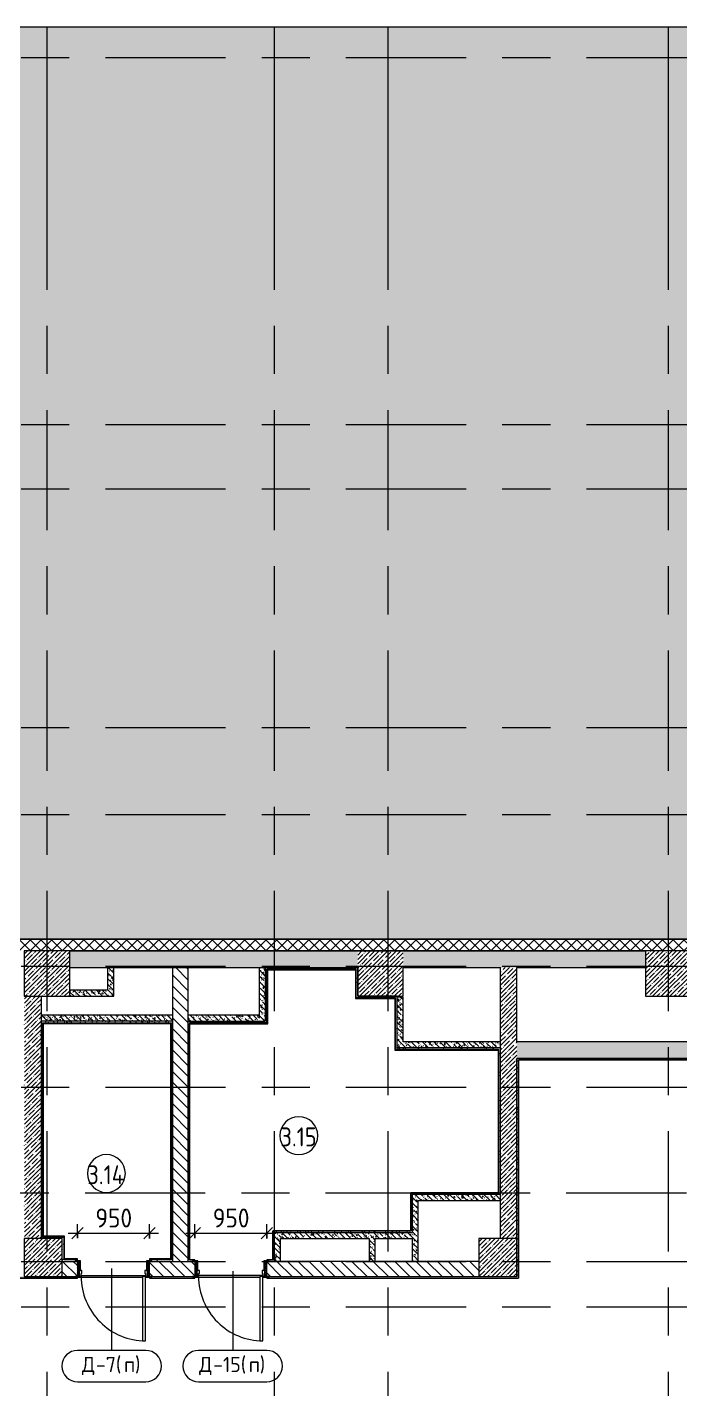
# Model space of a CAD drawing. Header units: millimetres. Extents: x -5524 to 188508, y -8553 to 29000.
# Drawn here: x 13749 to 22360, y 9417 to 27398 of the extents above; entities that cross this region are included whole.
import ezdxf

# ---------------------------------------------------------------- set-up
doc = ezdxf.new("R2010")
doc.units = ezdxf.units.MM
doc.linetypes.add('Осевая', pattern=[3175, 635, -476.25, 1587.5, -476.25])
for name, color, linetype, lineweight in [('A-ANNO-DIMS', 7, 'Continuous', 9), ('A-ANNO-DIMS-100', 7, 'Continuous', 9), ('A-AREA-IDEN', 7, 'Continuous', 9), ('A-DETL', 7, 'Continuous', 9), ('A-DOOR', 7, 'Continuous', 9), ('A-DOOR-FRAM-2', 7, 'Continuous', 9), ('A-DOOR-IDEN', 7, 'Continuous', 9), ('A-WALL', 7, 'Continuous', 9), ('I-WALL', 7, 'Continuous', 9), ('S-COLS', 7, 'Continuous', 9), ('Ограждение', 7, 'Continuous', 9), ('Оси', 7, 'Continuous', 9), ('Оси-2', 7, 'Осевая', 9), ('Поручни', 7, 'Continuous', 9)]:
    doc.layers.add(name, color=color, linetype=linetype, lineweight=lineweight)
for name, color, linetype, lineweight, true_color in [('A-DETL-GENF-1', 7, 'Continuous', 9, 0xd4d4d4), ('A-DOOR-1', 1, 'Continuous', 9, 0xff0000), ('A-DOOR-2', 1, 'Continuous', 13, 0xff0000), ('A-DOOR-FRAM-1', 1, 'Continuous', 13, 0xff0000), ('A-WALL-1', 7, 'Continuous', 9, 0x3c3c3c), ('A-WALL-FNSH-1', 7, 'Continuous', 9, 0x3c3c3c)]:
    doc.layers.add(name, color=color, linetype=linetype, lineweight=lineweight, true_color=true_color)
doc.styles.add('GOST Common', font='GOST_Common.ttf', dxfattribs={"width": 0.9, "height": 250})
doc.styles.add('GOST Common_1', font='GOST_Common.ttf', dxfattribs={"height": 200})
doc.styles.add('ISOCPEUR', font='isocpeur.ttf', dxfattribs={"width": 0.9, "height": 250})
doc.dimstyles.new('ISO-2_5_0_9К_БОЛЬШОЙ', dxfattribs={"dimscale": 304.8, "dimtxt": 248.995294, "dimasz": 0.492126, "dimexe": 0.393701, "dimexo": 0.984252, "dimgap": 0, "dimtad": 1, "dimdec": 0, "dimrnd": 10, "dimzin": 0, "dimdsep": 46, "dimtxsty": 'ISOCPEUR', "dimblk1": 'OBLIQUE', "dimblk2": 'OBLIQUE', "dimsah": 1, "dimcen": 0.09, "dimdle": 0.393701, "dimazin": 0, "dimtfac": 1, "dimtdec": 4, "dimtix": 1, "dimtmove": 0, "dimatfit": 3, "dimfxl": 1, "dimtvp": 1, "dimtolj": 1, "dimtzin": 0, "dimarcsym": 2})
pattern_1 = [(135, (0, 0), (-70.71068, -70.71068), [])]
pattern_2 = [(135, (1826.41, 164.685), (-14.14214, -14.14214), []), (225, (1826.41, 164.685), (14.14214, -14.14214), [])]
pattern_3 = [(45, (-296.384, 164.685), (-14.1421, 14.1421), []), (135, (-296.384, 164.685), (-14.1421, -14.1421), [])]
pattern_4 = [(45, (0, 0), (-57.02463, 57.02463), []), (45, (57.025, 0), (-57.02463, 57.02463), [100.806, -20.161, 3.353, -16.808])]
pattern_5 = [(135, (0, 0), (-75.43415, -75.43415), [106.68, -17.78, 3.556, -17.78]), (135, (0, 75.39), (-75.43415, -75.43415), []), (50, (0, 0), (127.5292, -11.15758), [13.335, -146.685]), (355, (0, 0), (-24.66966, 133.74), [10.668, -117.348]), (100.451, (10.63, -0.93), (102.85973, 122.5818), [11.333, -124.663]), (46.184, (0, 35.56), (189.7552, -29.4304), [20.002, -220.027]), (96.636, (15.81, 33.1), (166.1822, 173.1996), [17, -186.995]), (351.184, (0, 35.56), (166.184, 173.1976), [16.002, -176.022]), (21, (17.78, 26.67), (106.13027, -71.58603), [13.335, -146.685]), (326, (17.78, 26.67), (43.2619, 128.93175), [10.668, -117.348]), (71.451, (26.62, 20.7), (149.392, 57.34505), [11.333, -124.663]), (37.5, (0, 0), (2.16223, 59.18836), [3.353, -112.573, 3.353, -115.773, -117.793]), (37.5, (0, 0), (2.16223, 59.18836), [-235.052, 3.353, -114.44]), (7.5, (0, 0), (46.77386, 70.12615), [3.353, -64.567, 3.353, -109.906, -44.894]), (7.5, (0, 0), (46.77386, 70.12615), [-181.178, 3.353, -41.542]), (327.5, (-39.65, 0), (94.91367, -4.01009), [3.353, -41.097, 3.353, -135.331, -184.023]), (327.5, (-39.65, 0), (94.91367, -4.01009), [-183.134, 3.353, -180.67]), (317.5, (-57.43, 0), (103.69057, 17.79882), [3.353, -54.432, 3.353, -88.748, -130.683]), (317.5, (-57.43, 0), (103.69057, 17.79882), [-149.885, 3.353, -127.33])]
pattern_6 = [(0, (0, 0), (121.92, 30.48), [10.058, -81.382, 10.058, -81.382, -487.68]), (0, (0, 0), (121.92, 30.48), [-182.88, 10.058, -172.822, 10.058, -81.382, -213.36]), (0, (0, 0), (121.92, 30.48), [-457.2, 10.058, -50.902, 10.058, -142.342]), (120, (45.72, 15.24), (-87.356454, 90.345817), [10.058, -81.382, 10.058, -81.382, -487.68]), (120, (45.72, 15.24), (-87.356454, 90.345817), [-182.88, 10.058, -172.822, 10.058, -81.382, -213.36]), (120, (45.72, 15.24), (-87.356454, 90.345817), [-457.2, 10.058, -50.902, 10.058, -142.342]), (240, (60.96, 76.2), (-34.563546, -120.825817), [10.058, -81.382, 10.058, -81.382, -487.68]), (240, (60.96, 76.2), (-34.563546, -120.825817), [-182.88, 10.058, -172.822, 10.058, -81.382, -213.36]), (240, (60.96, 76.2), (-34.563546, -120.825817), [-457.2, 10.058, -50.902, 10.058, -142.342])]

# ---------------------------------------------------------------- blocks, each defined once
blk = doc.blocks.new('BSC_Колонна _Прямоугольная - 600х600-V4-План заполнения дверных проемов 3 этажа в осях 1-12')
at = {"layer": 'S-COLS'}
h = blk.add_hatch(dxfattribs=at)
h.set_pattern_fill('FP_6', color=256, style=0, pattern_type=2)
h.set_pattern_definition([(45, (-14010, -14900), (-57.02463, 57.02463), []), (45, (-13952.975, -14900), (-57.02463, 57.02463), [100.806, -20.161, 3.353, -16.808])])
h.paths.add_polyline_path([(-300, -300), (300, -300), (300, 300), (-300, 300), (-300, 26)])
for p, q in [((300, 300), (-300, 300)), ((-300, 300), (-300, -300)), ((300, -300), (300, 300)), ((-300, -300), (300, -300))]:
    blk.add_line(p, q, dxfattribs=at)
blk = doc.blocks.new('110_Дверь_СКБ_1Ст_Внутренняя1 - Д-7_п__950x2100h_Туалет EW30-32897972-План заполнения дверных проемов 3 этажа в осях 1-12')
at = {"layer": 'A-DOOR'}
h = blk.add_hatch(dxfattribs=at)
h.set_pattern_fill('FP_17', color=256, style=0, pattern_type=2)
h.set_pattern_definition(pattern_2)
h.paths.add_polyline_path([(471.1, 100), (462.5, 100), (462.5, -100), (487.5, -100), (487.5, 100)])
at = {"layer": 'A-DOOR-FRAM-2'}
h = blk.add_hatch(dxfattribs=at)
h.set_pattern_fill('FP_18', color=256, style=0, pattern_type=2)
h.set_pattern_definition(pattern_3)
h.paths.add_polyline_path([(-437.5, 100), (-462.5, 100), (-462.5, -100), (-437.5, -100)])
at = {"layer": 'A-DOOR-1'}
blk.add_arc((-412.5, 100), 850, 360, 90, dxfattribs=at)
at = {"layer": 'A-DOOR-2'}
for p, q in [((-412.5, 950), (-412.5, 100)), ((-372.5, 950), (-412.5, 950)), ((-372.5, 100), (-372.5, 950)), ((-412.5, 100), (-372.5, 100))]:
    blk.add_line(p, q, dxfattribs=at)
at = {"layer": 'A-DOOR-FRAM-1'}
for p, q in [((-422.5, 108), (-492.5, 108)), ((-492.5, 108), (-492.5, 100)), ((-492.5, 100), (-422.5, 100)), ((-437.5, 100), (-462.5, 100)), ((-462.5, 100), (-462.5, -100)), ((-412.5, 100), (-437.5, 100)), ((-437.5, 100), (-437.5, 20)), ((-437.5, -100), (-437.5, 100)), ((-422.5, 100), (-437.5, 100)), ((-437.5, 100), (-437.5, 99)), ((-437.5, 99), (-422.5, 99)), ((-437.5, 20), (-402.5, 20)), ((-422.5, 20), (-437.5, 20)), ((-437.5, 20), (-437.5, -100)), ((-422.5, 100), (-422.5, 108)), ((-422.5, 99), (-422.5, 100)), ((-422.5, -100), (-422.5, 20)), ((-412.5, 60), (-412.5, 100)), ((-402.5, 60), (-412.5, 60)), ((-402.5, 20), (-402.5, 60)), ((437.5, 60), (427.5, 60)), ((427.5, 60), (427.5, 20)), ((427.5, 20), (462.5, 20)), ((437.5, 100), (437.5, 60)), ((462.5, 100), (437.5, 100)), ((517.5, 108), (447.5, 108)), ((447.5, 108), (447.5, 100)), ((462.5, 100), (447.5, 100)), ((447.5, 100), (447.5, 99)), ((447.5, 100), (517.5, 100)), ((447.5, 99), (462.5, 99)), ((462.5, 20), (447.5, 20)), ((447.5, 20), (447.5, -100)), ((462.5, 20), (462.5, 100)), ((487.5, 100), (462.5, 100)), ((462.5, 100), (462.5, -100)), ((462.5, 99), (462.5, 100)), ((462.5, -100), (462.5, 20)), ((487.5, -100), (487.5, 100)), ((517.5, 100), (517.5, 108)), ((-422.5, -100), (-492.5, -100)), ((-492.5, -100), (-492.5, -108)), ((-492.5, -108), (-422.5, -108)), ((-462.5, -100), (-437.5, -100)), ((-437.5, -100), (-422.5, -100)), ((-422.5, -108), (-422.5, -100)), ((447.5, -100), (462.5, -100)), ((517.5, -100), (447.5, -100)), ((447.5, -100), (447.5, -108)), ((447.5, -108), (517.5, -108)), ((462.5, -100), (487.5, -100)), ((517.5, -108), (517.5, -100))]:
    blk.add_line(p, q, dxfattribs=at)
blk = doc.blocks.new('110_Дверь_СКБ_1Ст_Внутренняя1 - Д-7_п__950x2100h_Туалет-32491181-План заполнения дверных проемов 3 этажа в осях 1-12')
at = {"layer": 'A-DOOR'}
h = blk.add_hatch(dxfattribs=at)
h.set_pattern_fill('FP_17', color=256, style=0, pattern_type=2)
h.set_pattern_definition(pattern_2)
h.paths.add_polyline_path([(487.5, 100), (462.5, 100), (462.5, -100), (487.5, -100)])
at = {"layer": 'A-DOOR-FRAM-2'}
h = blk.add_hatch(dxfattribs=at)
h.set_pattern_fill('FP_18', color=256, style=0, pattern_type=2)
h.set_pattern_definition(pattern_3)
h.paths.add_polyline_path([(-437.5, 100), (-462.5, 100), (-462.5, -100), (-437.5, -100)])
at = {"layer": 'A-DOOR-1'}
blk.add_arc((-412.5, 100), 850, 360, 90, dxfattribs=at)
at = {"layer": 'A-DOOR-2'}
for p, q in [((-412.5, 950), (-412.5, 100)), ((-372.5, 950), (-412.5, 950)), ((-372.5, 100), (-372.5, 950)), ((-412.5, 100), (-372.5, 100))]:
    blk.add_line(p, q, dxfattribs=at)
at = {"layer": 'A-DOOR-FRAM-1'}
for p, q in [((-422.5, 108), (-492.5, 108)), ((-492.5, 108), (-492.5, 100)), ((-492.5, 100), (-422.5, 100)), ((-437.5, 100), (-462.5, 100)), ((-462.5, 100), (-462.5, -100)), ((-412.5, 100), (-437.5, 100)), ((-437.5, 100), (-437.5, 20)), ((-437.5, -100), (-437.5, 100)), ((-422.5, 100), (-437.5, 100)), ((-437.5, 100), (-437.5, 99)), ((-437.5, 99), (-422.5, 99)), ((-437.5, 20), (-402.5, 20)), ((-422.5, 20), (-437.5, 20)), ((-437.5, 20), (-437.5, -100)), ((-422.5, 100), (-422.5, 108)), ((-422.5, 99), (-422.5, 100)), ((-422.5, -100), (-422.5, 20)), ((-412.5, 60), (-412.5, 100)), ((-402.5, 60), (-412.5, 60)), ((-402.5, 20), (-402.5, 60)), ((437.5, 60), (427.5, 60)), ((427.5, 60), (427.5, 20)), ((427.5, 20), (462.5, 20)), ((437.5, 100), (437.5, 60)), ((462.5, 100), (437.5, 100)), ((517.5, 108), (447.5, 108)), ((447.5, 108), (447.5, 100)), ((462.5, 100), (447.5, 100)), ((447.5, 100), (447.5, 99)), ((447.5, 100), (517.5, 100)), ((447.5, 99), (462.5, 99)), ((462.5, 20), (447.5, 20)), ((447.5, 20), (447.5, -100)), ((462.5, 20), (462.5, 100)), ((487.5, 100), (462.5, 100)), ((462.5, 100), (462.5, -100)), ((462.5, 99), (462.5, 100)), ((462.5, -100), (462.5, 20)), ((487.5, -100), (487.5, 100)), ((517.5, 100), (517.5, 108)), ((-422.5, -100), (-492.5, -100)), ((-492.5, -100), (-492.5, -108)), ((-492.5, -108), (-422.5, -108)), ((-462.5, -100), (-437.5, -100)), ((-437.5, -100), (-422.5, -100)), ((-422.5, -108), (-422.5, -100)), ((447.5, -100), (462.5, -100)), ((517.5, -100), (447.5, -100)), ((447.5, -100), (447.5, -108)), ((447.5, -108), (517.5, -108)), ((462.5, -100), (487.5, -100)), ((517.5, -108), (517.5, -100))]:
    blk.add_line(p, q, dxfattribs=at)
blk = doc.blocks.new('BSC_Колонна _Прямоугольная - 500х500-V12-План заполнения дверных проемов 3 этажа в осях 1-12')
at = {"layer": 'S-COLS'}
h = blk.add_hatch(dxfattribs=at)
h.set_pattern_fill('FP_20', color=256, style=0, pattern_type=2)
h.set_pattern_definition([(45, (-19960, -11150), (-57.02463, 57.02463), []), (45, (-19902.975, -11150), (-57.02463, 57.02463), [100.806, -20.161, 3.353, -16.808])])
h.paths.add_polyline_path([(-250, -250), (250, -250), (250, 250), (-250, 250)])
for p, q in [((250, 250), (-250, 250)), ((-250, 250), (-250, -250)), ((250, -250), (250, 250)), ((-250, -250), (250, -250))]:
    blk.add_line(p, q, dxfattribs=at)
blk = doc.blocks.new('BSC_Колонна _Прямоугольная - 500х500-V16-План заполнения дверных проемов 3 этажа в осях 1-12')
at = {"layer": 'S-COLS'}
h = blk.add_hatch(dxfattribs=at)
h.set_pattern_fill('FP_25', color=256, style=0, pattern_type=2)
h.set_pattern_definition([(45, (-13960, -11150), (-57.02463, 57.02463), []), (45, (-13902.975, -11150), (-57.02463, 57.02463), [100.806, -20.161, 3.353, -16.808])])
h.paths.add_polyline_path([(-250, -250), (250, -250), (250, 250), (-250, 250)])
for p, q in [((250, 250), (-250, 250)), ((-250, 250), (-250, -250)), ((250, -250), (250, 250)), ((-250, -250), (250, -250))]:
    blk.add_line(p, q, dxfattribs=at)
blk = doc.blocks.new('BSC_Колонна _Прямоугольная - 600х600-V17-План заполнения дверных проемов 3 этажа в осях 1-12')
at = {"layer": 'S-COLS'}
h = blk.add_hatch(dxfattribs=at)
h.set_pattern_fill('FP_26', color=256, style=0, pattern_type=2)
h.set_pattern_definition([(45, (-22210, -14900), (-57.02463, 57.02463), []), (45, (-22152.975, -14900), (-57.02463, 57.02463), [100.806, -20.161, 3.353, -16.808])])
h.paths.add_polyline_path([(-300, -300), (300, -300), (300, 300), (-300, 300)])
for p, q in [((300, 300), (-300, 300)), ((-300, 300), (-300, -300)), ((300, -300), (300, 300)), ((-300, -300), (300, -300))]:
    blk.add_line(p, q, dxfattribs=at)
blk = doc.blocks.new('Ограждение - Ограждение-32882164-План заполнения дверных проемов 3 этажа в осях 1-12')
at = {"layer": 'Ограждение'}
h = blk.add_hatch(color=256, dxfattribs=at)
h.paths.add_polyline_path([(15311, 10900), (15311, 10910), (14461, 10910), (14461, 10900), (14451, 10900), (14451, 10892), (14436, 10892), (14436, 10890), (15271, 10890), (15271, 10900)])
h.paths.add_polyline_path([(15311, 10890), (15336, 10890), (15336, 10892), (15321, 10892), (15321, 10900), (15311, 10900)])
at = {"layer": 'Поручни'}
for p, q in [((14436, 10890), (14436, 10892)), ((14436, 10890), (15271, 10890)), ((15311, 10910), (14461, 10910)), ((15311, 10890), (15336, 10890)), ((15336, 10892), (15336, 10890))]:
    blk.add_line(p, q, dxfattribs=at)
blk = doc.blocks.new('Ограждение - Ограждение-32882170-План заполнения дверных проемов 3 этажа в осях 1-12')
at = {"layer": 'Ограждение'}
h = blk.add_hatch(color=256, dxfattribs=at)
h.paths.add_polyline_path([(16860, 10900), (16860, 10911), (16010, 10911), (16010, 10900), (16000, 10900), (16000, 10892), (16820, 10891), (16820, 10900)])
h.paths.add_polyline_path([(16860, 10891), (16870, 10892), (16870, 10900), (16860, 10900)])
at = {"layer": 'Поручни'}
for p, q in [((15985, 10891), (16820, 10891)), ((16860, 10911), (16010, 10911)), ((16860, 10891), (16885, 10891))]:
    blk.add_line(p, q, dxfattribs=at)
blk = doc.blocks.new('Марка_Помещения - Номер-25198446-План заполнения дверных проемов 3 этажа в осях 1-12')
at = {"layer": 'A-AREA-IDEN'}
for start, end in [(360, 180), (180, 360)]:
    blk.add_arc((0, 0), 2.5, start, end, dxfattribs=at)
blk = doc.blocks.new('М_двери - Типоразмер_рамка-25223575-План заполнения дверных проемов 3 этажа в осях 1-12')
at = {"layer": 'A-DOOR-IDEN'}
for p, q in [((4.5, 2.08), (-4.5, 2.08)), ((-4.5, -2.08), (4.5, -2.08))]:
    blk.add_line(p, q, dxfattribs=at)
for centre, start, end in [((-4.5, 0), 90, 270), ((4.5, 0), 270, 90)]:
    blk.add_arc(centre, 2.08, start, end, dxfattribs=at)
blk = doc.blocks.new('DIMBLOCK6-План заполнения дверных проемов 3 этажа в осях 1-12')
at = {"layer": 'A-ANNO-DIMS-100'}
for p, q in [((14411, 11408), (14411, 11591)), ((15361, 11400), (15361, 11591)), ((14291, 11471), (15481, 11471)), ((14411, 11471), (14411, 11408)), ((15361, 11471), (15361, 11400))]:
    blk.add_line(p, q, dxfattribs=at)
at = {"layer": 'A-ANNO-DIMS-100', "lineweight": 20}
for p, q in [((14411, 11471), (14486, 11546)), ((15361, 11471), (15436, 11546)), ((14411, 11471), (14336, 11396)), ((15361, 11471), (15286, 11396))]:
    blk.add_line(p, q, dxfattribs=at)
at = {"layer": 'A-ANNO-DIMS-100', "color": 0, "insert": (14649, 11797), "char_height": 250, "width": 568.86, "attachment_point": 1, "line_spacing_factor": 1.149209, "style": 'ISOCPEUR'}
blk.add_mtext('950', dxfattribs=at)
blk = doc.blocks.new('_Oblique')
at = {"color": 0, "linetype": 'ByBlock', "lineweight": -2}
blk.add_line((-0.5, -0.5), (0.5, 0.5), dxfattribs=at)
blk = doc.blocks.new('DIMBLOCK7-План заполнения дверных проемов 3 этажа в осях 1-12')
at = {"layer": 'A-ANNO-DIMS-100'}
for p, q in [((15960, 11408), (15960, 11591)), ((16910, 11400), (16910, 11591)), ((15840, 11471), (17030, 11471)), ((15960, 11471), (15960, 11408)), ((16910, 11471), (16910, 11400))]:
    blk.add_line(p, q, dxfattribs=at)
at = {"layer": 'A-ANNO-DIMS-100', "lineweight": 20}
for p, q in [((15960, 11471), (16035, 11546)), ((16910, 11471), (16985, 11546)), ((15960, 11471), (15885, 11396)), ((16910, 11471), (16835, 11396))]:
    blk.add_line(p, q, dxfattribs=at)
at = {"layer": 'A-ANNO-DIMS-100', "color": 0, "insert": (16198, 11797), "char_height": 250, "width": 568.86, "attachment_point": 1, "line_spacing_factor": 1.149209, "style": 'ISOCPEUR'}
blk.add_mtext('950', dxfattribs=at)

msp = doc.modelspace()

# ---------------------------------------------------------------- hatches: boundary and pattern name
at = {"layer": 'A-DETL-GENF-1'}
msp.add_hatch(color=256, dxfattribs=at).paths.add_polyline_path([(-268, 14774.9), (-268, 15358), (38647.7, 15358), (38647.7, 23799.7), (38760, 23799.7), (38760, 23888.3), (33928.1, 23888.3), (33928.1, 27398.1), (-2409.1, 27398.1), (-2409.1, 14774.9), (-1612.9, 14774.9)])
at = {"layer": 'A-WALL'}
h = msp.add_hatch(dxfattribs=at)
h.set_pattern_fill('FP_11', color=256, style=0, pattern_type=2)
h.set_pattern_definition([(45, (0, 0), (-70.71068, 70.71068), []), (135, (0, 0), (-70.71068, -70.71068), [])])
h.paths.add_polyline_path([(38301.3, 15200), (38647.7, 15200), (38647.7, 15350), (37810, 15350), (37810, 15200)])
h.paths.add_polyline_path([(32110, 15200), (32110, 15350), (12860, 15350), (12860, 15200), (30859.7, 15200)])
h.paths.add_polyline_path([(34660, 15200), (35410, 15200), (35410, 15350), (34660, 15350)])
h.paths.add_polyline_path([(8260, 15200), (8260, 15350), (7660, 15350), (7660, 15200), (7858.3, 15200)])
h.paths.add_polyline_path([(9160, 15200), (9760, 15200), (9760, 15350), (9160, 15350)])
h.paths.add_polyline_path([(4660, 15200), (6760, 15200), (6760, 15350), (40, 15350), (40, 15293), (-110, 15293), (-110, 15200), (3799.2, 15200)])
h.paths.add_polyline_path([(33240, 15200), (33240, 15350), (33010, 15350), (33010, 15200)])
h.paths.add_polyline_path([(33610, 15200), (33760, 15200), (33760, 15350), (33610, 15350)])
at = {"layer": 'I-WALL'}
h = msp.add_hatch(dxfattribs=at)
h.set_pattern_fill('FP_12', color=256, style=0, pattern_type=2)
h.set_pattern_definition(pattern_4)
h.paths.add_polyline_path([(19990, 14980), (21910, 14980), (21910, 15200), (18710.3, 15200), (18710.3, 14980)])
h.paths.add_polyline_path([(32110, 14980), (32110, 15200), (30610, 15200), (30610, 14980), (31781.2, 14980)])
h.paths.add_polyline_path([(16890, 14980), (18110.3, 14980), (18110.3, 15200), (14310, 15200), (14310, 14980), (16810, 14980)])
h.paths.add_polyline_path([(30010, 14980), (30010, 15200), (26410, 15200), (26410, 14980), (28153.6, 14980)])
h.paths.add_polyline_path([(25810, 14980), (25810, 15200), (22510, 15200), (22510, 14980), (22741.5, 14980)])
h = msp.add_hatch(dxfattribs=at)
h.set_pattern_fill('FP_19', color=256, style=0, pattern_type=2)
h.set_pattern_definition(pattern_5)
h.paths.add_polyline_path([(14810, 14680), (14890, 14680), (14890, 14980), (14810, 14980), (14810, 14926.3)])
h = msp.add_hatch(dxfattribs=at)
h.set_pattern_fill('FP_10', color=256, style=0, pattern_type=2)
h.set_pattern_definition(pattern_1)
h.paths.add_polyline_path([(15870, 11100), (15870, 14980), (15670, 14980), (15670, 11100)])
h = msp.add_hatch(dxfattribs=at)
h.set_pattern_fill('FP_19', color=256, style=0, pattern_type=2)
h.set_pattern_definition(pattern_5)
h.paths.add_polyline_path([(16810, 14350), (16890, 14350), (16890, 14980), (16810, 14980), (16810, 14926.3)])
h = msp.add_hatch(dxfattribs=at)
h.set_pattern_fill('FP_37', color=256, style=0, pattern_type=2)
h.set_pattern_definition(pattern_6)
h.paths.add_polyline_path([(16890, 14960), (18090.3, 14960), (18090.3, 14980), (16890, 14980)])
h = msp.add_hatch(dxfattribs=at)
h.set_pattern_fill('FP_37', color=256, style=0, pattern_type=2)
h.set_pattern_definition(pattern_6)
h.paths.add_polyline_path([(16910, 14250), (16910, 14960), (16890, 14960), (16890, 14250)])
for points in [[(16911, 14249), (16922, 14249), (16922, 14960), (16911, 14960), (16911, 14926.3)], [(18090.3, 14949), (18090.3, 14960), (16922, 14960), (16922, 14949), (18079.3, 14949)], [(18079.3, 14569), (18090.3, 14569), (18090.3, 14949), (18079.3, 14949), (18079.3, 14926.3)], [(18610.3, 14569), (18610.3, 14580), (18090.3, 14580), (18090.3, 14569)], [(18599.3, 13889), (18610.3, 13889), (18610.3, 14580), (18599.3, 14580)], [(13951, 14239), (15650, 14239), (15650, 14250), (13951, 14250)], [(13951, 11420), (13962, 11420), (13962, 14239), (13951, 14239), (13951, 11760.9)], [(15639, 11131), (15650, 11131), (15650, 14239), (15639, 14239), (15639, 12816)], [(16922, 14238), (16922, 14249), (15891, 14249), (15891, 14238)], [(19970, 13889), (19970, 13900), (18610.3, 13900), (18610.3, 13889)], [(14241, 11420), (14241, 11431), (13962, 11431), (13962, 11420), (14230, 11420)], [(14241, 11120), (14241, 11420), (14230, 11420), (14230, 11120)]]:
    msp.add_hatch(color=256, dxfattribs=at).paths.add_polyline_path(points)
h = msp.add_hatch(dxfattribs=at)
h.set_pattern_fill('FP_37', color=256, style=0, pattern_type=2)
h.set_pattern_definition(pattern_6)
h.paths.add_polyline_path([(18110.3, 14600), (18110.3, 14980), (18090.3, 14980), (18090.3, 14600)])
h = msp.add_hatch(dxfattribs=at)
h.set_pattern_fill('FP_12', color=256, style=0, pattern_type=2)
h.set_pattern_definition(pattern_4)
h.paths.add_polyline_path([(20210, 11400), (20210, 14980), (19990, 14980), (19990, 11400)])
h = msp.add_hatch(dxfattribs=at)
h.set_pattern_fill('FP_12', color=256, style=0, pattern_type=2)
h.set_pattern_definition(pattern_4)
h.paths.add_polyline_path([(13931, 11400), (13931, 14600), (13711, 14600), (13711, 11400)])
h = msp.add_hatch(dxfattribs=at)
h.set_pattern_fill('FP_19', color=256, style=0, pattern_type=2)
h.set_pattern_definition(pattern_5)
h.paths.add_polyline_path([(14890, 14600), (14890, 14680), (14310, 14680), (14310, 14600), (14623.4, 14600)])
h = msp.add_hatch(dxfattribs=at)
h.set_pattern_fill('FP_37', color=256, style=0, pattern_type=2)
h.set_pattern_definition(pattern_6)
h.paths.add_polyline_path([(18090.3, 14580), (18610.3, 14580), (18610.3, 14600), (18090.3, 14600)])
h = msp.add_hatch(dxfattribs=at)
h.set_pattern_fill('FP_37', color=256, style=0, pattern_type=2)
h.set_pattern_definition(pattern_6)
h.paths.add_polyline_path([(18610.3, 13920), (18630.3, 13920), (18630.3, 14600), (18610.3, 14600), (18610.3, 14569)])
h = msp.add_hatch(dxfattribs=at)
h.set_pattern_fill('FP_19', color=256, style=0, pattern_type=2)
h.set_pattern_definition(pattern_5)
h.paths.add_polyline_path([(18710.3, 13920), (18710.3, 14590), (18630.3, 14590), (18630.3, 13920)])
h = msp.add_hatch(dxfattribs=at)
h.set_pattern_fill('FP_19', color=256, style=0, pattern_type=2)
h.set_pattern_definition(pattern_5)
h.paths.add_polyline_path([(15670, 14270), (15670, 14350), (13931, 14350), (13931, 14270), (15650, 14270)])
h = msp.add_hatch(dxfattribs=at)
h.set_pattern_fill('FP_37', color=256, style=0, pattern_type=2)
h.set_pattern_definition(pattern_6)
h.paths.add_polyline_path([(13931, 14250), (15650, 14250), (15650, 14270), (13931, 14270)])
h = msp.add_hatch(dxfattribs=at)
h.set_pattern_fill('FP_37', color=256, style=0, pattern_type=2)
h.set_pattern_definition(pattern_6)
h.paths.add_polyline_path([(13951, 11400), (13951, 14250), (13931, 14250), (13931, 11400), (13946.9, 11400)])
h = msp.add_hatch(dxfattribs=at)
h.set_pattern_fill('FP_37', color=256, style=0, pattern_type=2)
h.set_pattern_definition(pattern_6)
h.paths.add_polyline_path([(15670, 11100), (15670, 14270), (15650, 14270), (15650, 11100)])
h = msp.add_hatch(dxfattribs=at)
h.set_pattern_fill('FP_19', color=256, style=0, pattern_type=2)
h.set_pattern_definition(pattern_5)
h.paths.add_polyline_path([(16890, 14270), (16890, 14350), (15870, 14350), (15870, 14270)])
h = msp.add_hatch(dxfattribs=at)
h.set_pattern_fill('FP_37', color=256, style=0, pattern_type=2)
h.set_pattern_definition(pattern_6)
h.paths.add_polyline_path([(15870, 14250), (16890, 14250), (16890, 14270), (15870, 14270)])
h = msp.add_hatch(dxfattribs=at)
h.set_pattern_fill('FP_37', color=256, style=0, pattern_type=2)
h.set_pattern_definition(pattern_6)
h.paths.add_polyline_path([(15870, 11100), (15890, 11100), (15890, 14250), (15870, 14250), (15870, 12816)])
h = msp.add_hatch(dxfattribs=at)
h.set_pattern_fill('FP_37', color=256, style=0, pattern_type=2)
h.set_pattern_definition(pattern_6)
h.paths.add_polyline_path([(18610.3, 13900), (19970, 13900), (19970, 13920), (18610.3, 13920)])
h = msp.add_hatch(dxfattribs=at)
h.set_pattern_fill('FP_19', color=256, style=0, pattern_type=2)
h.set_pattern_definition(pattern_5)
h.paths.add_polyline_path([(19990, 13920), (19990, 14000), (18710.3, 14000), (18710.3, 13920), (19970, 13920)])
h = msp.add_hatch(dxfattribs=at)
h.set_pattern_fill('FP_37', color=256, style=0, pattern_type=2)
h.set_pattern_definition(pattern_6)
h.paths.add_polyline_path([(19970, 12001.9), (19990, 12001.9), (19990, 13920), (19970, 13920), (19970, 12002.9)])
h = msp.add_hatch(dxfattribs=at)
h.set_pattern_fill('FP_12', color=256, style=0, pattern_type=2)
h.set_pattern_definition(pattern_4)
h.paths.add_polyline_path([(30859.7, 13780), (31010, 13780), (31010, 14000), (20210, 14000), (20210, 13780), (28153.6, 13780)])
h = msp.add_hatch(dxfattribs=at)
h.set_pattern_fill('FP_37', color=256, style=0, pattern_type=2)
h.set_pattern_definition(pattern_6)
h.paths.add_polyline_path([(20230, 10900), (20230, 13780), (20210, 13780), (20210, 10900)])
h = msp.add_hatch(dxfattribs=at)
h.set_pattern_fill('FP_37', color=256, style=0, pattern_type=2)
h.set_pattern_definition(pattern_6)
h.paths.add_polyline_path([(28153.6, 13760), (31781.2, 13760), (31781.2, 13780), (20230, 13780), (20231, 13760), (22741.5, 13760)])
h = msp.add_hatch(dxfattribs=at)
h.set_pattern_fill('FP_37', color=256, style=0, pattern_type=2)
h.set_pattern_definition(pattern_6)
h.paths.add_polyline_path([(18810, 11480), (18830, 11480), (18830, 12001.9), (18810, 12001.9), (18810, 11500)])
h = msp.add_hatch(dxfattribs=at)
h.set_pattern_fill('FP_37', color=256, style=0, pattern_type=2)
h.set_pattern_definition(pattern_6)
h.paths.add_polyline_path([(19990, 11981.9), (19990, 12001.9), (18830, 12001.9), (18830, 11981.9)])
h = msp.add_hatch(dxfattribs=at)
h.set_pattern_fill('FP_19', color=256, style=0, pattern_type=2)
h.set_pattern_definition(pattern_5)
h.paths.add_polyline_path([(18830, 11100), (18910, 11100), (18910, 11981.9), (18830, 11981.9), (18830, 11400)])
h = msp.add_hatch(dxfattribs=at)
h.set_pattern_fill('FP_19', color=256, style=0, pattern_type=2)
h.set_pattern_definition(pattern_5)
h.paths.add_polyline_path([(18910, 11901.9), (19990, 11901.9), (19990, 11981.9), (18910, 11981.9)])
h = msp.add_hatch(dxfattribs=at)
h.set_pattern_fill('FP_37', color=256, style=0, pattern_type=2)
h.set_pattern_definition(pattern_6)
h.paths.add_polyline_path([(14210, 11400), (14230, 11400), (14230, 11420), (13951, 11420), (13951, 11400)])
h = msp.add_hatch(dxfattribs=at)
h.set_pattern_fill('FP_37', color=256, style=0, pattern_type=2)
h.set_pattern_definition(pattern_6)
h.paths.add_polyline_path([(14230, 11100), (14230, 11400), (14210, 11400), (14210, 11100)])
h = msp.add_hatch(dxfattribs=at)
h.set_pattern_fill('FP_37', color=256, style=0, pattern_type=2)
h.set_pattern_definition(pattern_6)
h.paths.add_polyline_path([(17010, 11120), (17010, 11500), (16990, 11500), (16990, 11120)])
h = msp.add_hatch(dxfattribs=at)
h.set_pattern_fill('FP_37', color=256, style=0, pattern_type=2)
h.set_pattern_definition(pattern_6)
h.paths.add_polyline_path([(17090, 11480), (18810, 11480), (18810, 11500), (17010, 11500), (17010, 11480)])
h = msp.add_hatch(dxfattribs=at)
h.set_pattern_fill('FP_19', color=256, style=0, pattern_type=2)
h.set_pattern_definition(pattern_5)
h.paths.add_polyline_path([(17090, 11100), (17090, 11480), (17010, 11480), (17010, 11100)])
h = msp.add_hatch(dxfattribs=at)
h.set_pattern_fill('FP_19', color=256, style=0, pattern_type=2)
h.set_pattern_definition(pattern_5)
h.paths.add_polyline_path([(18830, 11400), (18830, 11480), (17090, 11480), (17090, 11400), (18340, 11400)])
h = msp.add_hatch(dxfattribs=at)
h.set_pattern_fill('FP_19', color=256, style=0, pattern_type=2)
h.set_pattern_definition(pattern_5)
h.paths.add_polyline_path([(18260, 11100), (18340, 11100), (18340, 11400), (18260, 11400)])
h = msp.add_hatch(dxfattribs=at)
h.set_pattern_fill('FP_10', color=256, style=0, pattern_type=2)
h.set_pattern_definition(pattern_1)
h.paths.add_polyline_path([(14381, 10900), (14411, 10900), (14411, 11100), (14210, 11100), (14210, 10900)])
h.paths.add_polyline_path([(15960, 10900), (15960, 11100), (15361, 11100), (15361, 10900), (15930, 10900)])
h.paths.add_polyline_path([(16940, 10900), (19710, 10900), (19710, 11100), (16910, 11100), (16910, 10900)])
h = msp.add_hatch(dxfattribs=at)
h.set_pattern_fill('FP_37', color=256, style=0, pattern_type=2)
h.set_pattern_definition(pattern_6)
h.paths.add_polyline_path([(14230, 11100), (14381, 11100), (14381, 11108), (14411, 11108), (14411, 11120), (14230, 11120)])
h.paths.add_polyline_path([(15391, 11100), (15650, 11100), (15650, 11120), (15361, 11120), (15361, 11108), (15391, 11108)])
h = msp.add_hatch(color=256, dxfattribs=at)
h.paths.add_polyline_path([(15650, 11120), (15650, 11131), (15361, 11131), (15361, 11120)])
h.paths.add_polyline_path([(14241, 11120), (14411, 11120), (14411, 11131), (14241, 11131)])
h = msp.add_hatch(dxfattribs=at)
h.set_pattern_fill('FP_37', color=256, style=0, pattern_type=2)
h.set_pattern_definition(pattern_6)
h.paths.add_polyline_path([(17010, 11100), (17010, 11120), (16910, 11120), (16910, 11108), (16940, 11107.5), (16940, 11100)])
h.paths.add_polyline_path([(15890, 11100), (15930, 11100), (15930, 11108), (15960, 11108), (15960, 11120), (15890, 11120)])
h = msp.add_hatch(dxfattribs=at)
h.set_pattern_fill('FP_37', color=256, style=0, pattern_type=2)
h.set_pattern_definition(pattern_6)
h.paths.add_polyline_path([(20230, 10880), (20230, 10900), (16940, 10900), (16940, 10892), (16910, 10892), (16910, 10880), (20210, 10880)])
h.paths.add_polyline_path([(13946.9, 10880), (14411, 10880), (14411, 10892), (14381, 10892), (14381, 10900), (12961.3, 10900), (12961.3, 10880), (13270.4, 10880)])
h.paths.add_polyline_path([(15930, 10880), (15960, 10880), (15960, 10892), (15930, 10892), (15930, 10900), (15391, 10900), (15391, 10892), (15361, 10892), (15361, 10880), (15391, 10880)])
at = {"layer": 'S-COLS'}
h = msp.add_hatch(dxfattribs=at)
h.set_pattern_fill('FP_12', color=256, style=0, pattern_type=2)
h.set_pattern_definition(pattern_4)
h.paths.add_polyline_path([(18110.3, 14600), (18710.3, 14600), (18710.3, 15200), (18110.3, 15200), (18110.3, 14926.3)])

# ---------------------------------------------------------------- linework, layer by layer
at = {"layer": 'A-DETL'}
for p, q in [((33928.1, 27398.1), (-2409.1, 27398.1)), ((-268, 15358), (38647.7, 15358))]:
    msp.add_line(p, q, dxfattribs=at)
at = {"layer": 'A-DOOR-IDEN'}
for p, q in [((14862.9, 11004.1), (14862.9, 9924.5)), ((16460, 10968.4), (16460, 9924.5))]:
    msp.add_line(p, q, dxfattribs=at)
at = {"layer": 'A-WALL'}
for p, q in [((32110, 15353), (12860, 15353)), ((32110, 15350), (12860, 15350)), ((18110.3, 15200), (14310, 15200)), ((21910, 15200), (18710.3, 15200)), ((14310, 14980), (18110.3, 14980)), ((15870, 14980), (15870, 11100)), ((16890, 14980), (16890, 14270)), ((18090.3, 14580), (18090.3, 14960)), ((19990, 14980), (19990, 11400)), ((13931, 14600), (13931, 11400)), ((18610.3, 14580), (18090.3, 14580)), ((18610.3, 13920), (18610.3, 14580)), ((15670, 14270), (13931, 14270)), ((13951, 14250), (15650, 14250)), ((13951, 14250), (13951, 11420)), ((15650, 14250), (15650, 11120)), ((15890, 14250), (15890, 11120)), ((15891, 14249), (15891, 14238)), ((19990, 13920), (18630.3, 13920)), ((19970, 12001.9), (19970, 13900)), ((31761.2, 13780), (20210, 13780)), ((20230, 13760), (20230, 10900)), ((31781.2, 13760), (20230, 13760)), ((18810, 11500), (18810, 12001.9)), ((18830, 12001.9), (19970, 12001.9)), ((18830, 11981.9), (18830, 11480)), ((13951, 11420), (14230, 11420)), ((14230, 11400), (14230, 11120)), ((16990, 11120), (16990, 11500)), ((17010, 11100), (17010, 11480)), ((17010, 11480), (18830, 11480)), ((14210, 11100), (14381, 11100)), ((14411, 11120), (14230, 11120)), ((15391, 11100), (15670, 11100)), ((15870, 11100), (15930, 11100)), ((16990, 11120), (16910, 11120)), ((17010, 11100), (16940, 11100)), ((14210, 10900), (14381, 10900)), ((15391, 10900), (15930, 10900)), ((16940, 10900), (19710, 10900))]:
    msp.add_line(p, q, dxfattribs=at)
at = {"layer": 'A-WALL-1'}
for p, q in [((14310, 15200), (21910, 15200)), ((14810, 14980), (14810, 14680)), ((14890, 14600), (14890, 14980)), ((15670, 11100), (15670, 14980)), ((16810, 14980), (16810, 14350)), ((16910, 14960), (16911, 14960)), ((16910, 14250), (16910, 14960)), ((18110.3, 14600), (18110.3, 14980)), ((18710.3, 14980), (19990, 14980)), ((20210, 14000), (20210, 14980)), ((20210, 14980), (21910, 14980)), ((14810, 14680), (14310, 14680)), ((14310, 14600), (14890, 14600)), ((18630.3, 14600), (18110.3, 14600)), ((18630.3, 13920), (18630.3, 14600)), ((18710.3, 14590), (18630.3, 14590)), ((18710.3, 14000), (18710.3, 14590)), ((15670, 14350), (13931, 14350)), ((16810, 14350), (15870, 14350)), ((15870, 14270), (16890, 14270)), ((15890, 14250), (16910, 14250)), ((18610.3, 13900), (19970, 13900)), ((19990, 14000), (18710.3, 14000)), ((30790, 14000), (20210, 14000)), ((20210, 11400), (20210, 13780)), ((19990, 11981.9), (18830, 11981.9)), ((18910, 11100), (18910, 11901.9)), ((18910, 11901.9), (19990, 11901.9)), ((18810, 11500), (16990, 11500)), ((17090, 11100), (17090, 11400)), ((17090, 11400), (18260, 11400)), ((18260, 11400), (18260, 11100)), ((18340, 11400), (18830, 11400)), ((18340, 11100), (18340, 11400)), ((18830, 11400), (18830, 11100)), ((14411, 11108), (14411, 11120)), ((15650, 11120), (15361, 11120)), ((15361, 11120), (15361, 11108)), ((15891, 11120), (15890, 11120)), ((15960, 11108), (15960, 11120)), ((16910, 11120), (16910, 11108)), ((19710, 11100), (17010, 11100)), ((14411, 10880), (14411, 10892)), ((15361, 10892), (15361, 10880)), ((15361, 10880), (15960, 10880)), ((15960, 10880), (15960, 10892)), ((16910, 10892), (16910, 10880)), ((16910, 10880), (20230, 10880))]:
    msp.add_line(p, q, dxfattribs=at)
at = {"layer": 'A-WALL-FNSH-1'}
for p, q in [((16911, 14960), (16911, 14249)), ((18090.3, 14960), (16911, 14960)), ((16922, 14238), (16922, 14949)), ((16922, 14949), (18079.3, 14949)), ((18079.3, 14949), (18079.3, 14569)), ((18079.3, 14569), (18610.3, 14569)), ((18599.3, 14580), (18599.3, 13889)), ((13962, 14239), (15639, 14239)), ((13962, 11431), (13962, 14239)), ((15639, 14239), (15639, 11131)), ((16911, 14249), (15890, 14249)), ((15891, 11121), (15891, 14238)), ((15891, 14238), (16922, 14238)), ((18599.3, 13889), (19970, 13889)), ((18610.3, 13900), (18610.3, 13920)), ((19970, 13899), (19969, 13899)), ((19969, 13899), (19969, 12002.9)), ((20231, 10879), (20231, 13759)), ((20231, 13759), (31782.2, 13759)), ((18809, 12002.9), (18809, 11501)), ((19969, 12002.9), (18809, 12002.9)), ((18810, 12001.9), (18830, 12001.9)), ((14241, 11431), (13962, 11431)), ((14230, 11420), (14230, 11400)), ((14241, 11131), (14241, 11431)), ((16989, 11501), (16989, 11121)), ((18809, 11501), (16989, 11501)), ((14411, 11131), (14241, 11131)), ((14411, 11120), (14411, 11131)), ((15639, 11131), (15361, 11131)), ((15361, 11131), (15361, 11120)), ((15960, 11121), (15891, 11121)), ((15891, 11120), (15960, 11120)), ((15960, 11120), (15960, 11121)), ((16989, 11121), (16910, 11121)), ((16910, 11121), (16910, 11120)), ((12939.3, 10879), (14411, 10879)), ((14411, 10880), (12940.3, 10880)), ((14411, 10879), (14411, 10880)), ((15361, 10880), (15361, 10879)), ((15361, 10879), (15960, 10879)), ((15960, 10879), (15960, 10880)), ((16910, 10880), (16910, 10879)), ((16910, 10879), (20231, 10879)), ((20230, 10900), (20230, 10880))]:
    msp.add_line(p, q, dxfattribs=at)
at = {"layer": 'S-COLS'}
for p, q in [((18710.3, 15200), (18110.3, 15200)), ((18110.3, 14980), (18110.3, 14600)), ((18710.3, 14600), (18710.3, 14980)), ((18110.3, 14600), (18710.3, 14600))]:
    msp.add_line(p, q, dxfattribs=at)
at = {"layer": 'Оси'}
for p, q in [((14010, 24898.1), (14010, 27398.1)), ((17010, 24898.1), (17010, 27398.1)), ((18510, 24898.1), (18510, 27398.1)), ((22210, 24898.1), (22210, 27398.1))]:
    msp.add_line(p, q, dxfattribs=at)
at = {"layer": 'Оси-2'}
for p, q in [((-2206.6, 27000), (36260, 27000)), ((14010, 593.7), (14010, 24898.1)), ((17010, 593.7), (17010, 24898.1)), ((18510, 593.7), (18510, 24898.1)), ((22210, 593.7), (22210, 24898.1)), ((-2206.6, 22150), (36260, 22150)), ((-2206.6, 21300), (36260, 21300)), ((-2206.6, 18150), (36260, 18150)), ((-2206.6, 17000), (36260, 17000)), ((-2206.6, 15000), (35660, 15000)), ((-2206.6, 13400), (35660, 13400)), ((36260, 12000), (-2206.6, 12000)), ((-2206.6, 11100), (36260, 11100)), ((-2206.6, 10500), (36260, 10500))]:
    msp.add_line(p, q, dxfattribs=at)

# ---------------------------------------------------------------- block references
at = {"layer": 'A-AREA-IDEN', "xscale": 99.99999999999993, "yscale": 99.99999999999993, "zscale": 99.99999999999993}
for p in [(17332.6, 12760), (14793.6, 12260)]:
    msp.add_blockref('Марка_Помещения - Номер-25198446-План заполнения дверных проемов 3 этажа в осях 1-12', p, dxfattribs=at)
at = {"layer": 'A-DOOR-1', "rotation": 180}
for name, p in [('110_Дверь_СКБ_1Ст_Внутренняя1 - Д-7_п__950x2100h_Туалет-32491181-План заполнения дверных проемов 3 этажа в осях 1-12', (14898.5, 11000)), ('110_Дверь_СКБ_1Ст_Внутренняя1 - Д-7_п__950x2100h_Туалет EW30-32897972-План заполнения дверных проемов 3 этажа в осях 1-12', (16447.5, 11000))]:
    msp.add_blockref(name, p, dxfattribs=at)
at = {"layer": 'A-DOOR-IDEN', "xscale": 99.99999999999993, "yscale": 99.99999999999993, "zscale": 99.99999999999993}
for p in [(14862.9, 9716.5), (16460, 9716.5)]:
    msp.add_blockref('М_двери - Типоразмер_рамка-25223575-План заполнения дверных проемов 3 этажа в осях 1-12', p, dxfattribs=at)
at = {"layer": 'S-COLS'}
for name, p in [('BSC_Колонна _Прямоугольная - 600х600-V4-План заполнения дверных проемов 3 этажа в осях 1-12', (14010, 14900)), ('BSC_Колонна _Прямоугольная - 600х600-V17-План заполнения дверных проемов 3 этажа в осях 1-12', (22210, 14900)), ('BSC_Колонна _Прямоугольная - 500х500-V16-План заполнения дверных проемов 3 этажа в осях 1-12', (13960, 11150)), ('BSC_Колонна _Прямоугольная - 500х500-V12-План заполнения дверных проемов 3 этажа в осях 1-12', (19960, 11150))]:
    msp.add_blockref(name, p, dxfattribs=at)
at = {"layer": 'Поручни'}
for name in ['Ограждение - Ограждение-32882164-План заполнения дверных проемов 3 этажа в осях 1-12', 'Ограждение - Ограждение-32882170-План заполнения дверных проемов 3 этажа в осях 1-12']:
    msp.add_blockref(name, (0, 0), dxfattribs=at)

# ---------------------------------------------------------------- texts
at = {"layer": 'A-AREA-IDEN', "char_height": 250, "attachment_point": 1, "style": 'GOST Common'}
for s, insert, width in [('3.15', (17090.7, 12868.6), 606.076), ('3.14', (14542.8, 12368.6), 627.721)]:
    msp.add_mtext(s, dxfattribs=dict(at, insert=insert, width=width))
at = {"layer": 'A-DOOR-IDEN', "char_height": 200, "attachment_point": 1, "style": 'GOST Common_1'}
for s, insert, width in [('\\fGOST Common|b0|i0|c204|p34|;Д', (14470.2, 9837.7), 224.472), ('-7(', (14655.4, 9837.7), 448.945), ('\\fGOST Common|b0|i0|c204|p34|;п', (15025.8, 9837.7), 176.371), ('\\fGOST Common|b0|i0|c204|p34|;)', (15171.3, 9837.7), 96.202), ('\\fGOST Common|b0|i0|c204|p34|;Д', (16017.3, 9837.7), 224.472), ('-15(', (16202.5, 9837.7), 569.198), ('\\fGOST Common|b0|i0|c204|p34|;п', (16672.1, 9837.7), 176.371), ('\\fGOST Common|b0|i0|c204|p34|;)', (16817.7, 9837.7), 96.202)]:
    msp.add_mtext(s, dxfattribs=dict(at, insert=insert, width=width))

# ---------------------------------------------------------------- dimensions: what is measured, and where the dimension line sits
at = {"layer": 'A-ANNO-DIMS'}
for base, p1, p2, picture, middle in [((15361, 11470.8), (14411, 11108), (15361, 11100), 'DIMBLOCK6-План заполнения дверных проемов 3 этажа в осях 1-12', (14886, 11595.8)), ((16910, 11470.8), (15960, 11108), (16910, 11100), 'DIMBLOCK7-План заполнения дверных проемов 3 этажа в осях 1-12', (16435, 11595.8))]:
    dim = msp.add_linear_dim(base=base, p1=p1, p2=p2, dimstyle='ISO-2_5_0_9К_БОЛЬШОЙ', override={"dimpost": '<>', "dimfxl": 950.033684}, dxfattribs=at)
    dim.commit()
    dim.dimension.update_dxf_attribs({"geometry": picture, "text_midpoint": middle})

doc.saveas('drawing.dxf')
